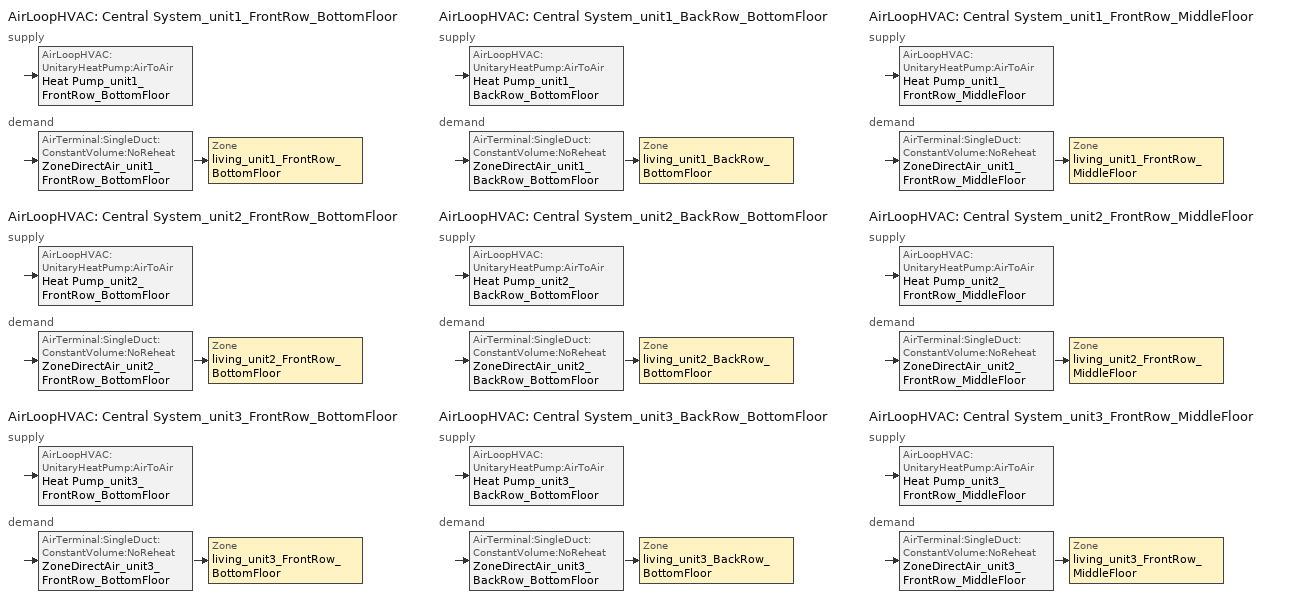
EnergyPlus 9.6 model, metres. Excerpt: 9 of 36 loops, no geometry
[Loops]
AirLoopHVAC 'Central System_unit1_FrontRow_BottomFloor'
 supply: AirLoopHVAC:UnitaryHeatPump:AirToAir 'Heat Pump_unit1_FrontRow_BottomFloor'
 demand: AirTerminal:SingleDuct:ConstantVolume:NoReheat 'ZoneDirectAir_unit1_FrontRow_BottomFloor' > Zone 'living_unit1_FrontRow_BottomFloor'
AirLoopHVAC 'Central System_unit2_FrontRow_BottomFloor'
 supply: AirLoopHVAC:UnitaryHeatPump:AirToAir 'Heat Pump_unit2_FrontRow_BottomFloor'
 demand: AirTerminal:SingleDuct:ConstantVolume:NoReheat 'ZoneDirectAir_unit2_FrontRow_BottomFloor' > Zone 'living_unit2_FrontRow_BottomFloor'
AirLoopHVAC 'Central System_unit3_FrontRow_BottomFloor'
 supply: AirLoopHVAC:UnitaryHeatPump:AirToAir 'Heat Pump_unit3_FrontRow_BottomFloor'
 demand: AirTerminal:SingleDuct:ConstantVolume:NoReheat 'ZoneDirectAir_unit3_FrontRow_BottomFloor' > Zone 'living_unit3_FrontRow_BottomFloor'
AirLoopHVAC 'Central System_unit1_BackRow_BottomFloor'
 supply: AirLoopHVAC:UnitaryHeatPump:AirToAir 'Heat Pump_unit1_BackRow_BottomFloor'
 demand: AirTerminal:SingleDuct:ConstantVolume:NoReheat 'ZoneDirectAir_unit1_BackRow_BottomFloor' > Zone 'living_unit1_BackRow_BottomFloor'
AirLoopHVAC 'Central System_unit2_BackRow_BottomFloor'
 supply: AirLoopHVAC:UnitaryHeatPump:AirToAir 'Heat Pump_unit2_BackRow_BottomFloor'
 demand: AirTerminal:SingleDuct:ConstantVolume:NoReheat 'ZoneDirectAir_unit2_BackRow_BottomFloor' > Zone 'living_unit2_BackRow_BottomFloor'
AirLoopHVAC 'Central System_unit3_BackRow_BottomFloor'
 supply: AirLoopHVAC:UnitaryHeatPump:AirToAir 'Heat Pump_unit3_BackRow_BottomFloor'
 demand: AirTerminal:SingleDuct:ConstantVolume:NoReheat 'ZoneDirectAir_unit3_BackRow_BottomFloor' > Zone 'living_unit3_BackRow_BottomFloor'
AirLoopHVAC 'Central System_unit1_FrontRow_MiddleFloor'
 supply: AirLoopHVAC:UnitaryHeatPump:AirToAir 'Heat Pump_unit1_FrontRow_MiddleFloor'
 demand: AirTerminal:SingleDuct:ConstantVolume:NoReheat 'ZoneDirectAir_unit1_FrontRow_MiddleFloor' > Zone 'living_unit1_FrontRow_MiddleFloor'
AirLoopHVAC 'Central System_unit2_FrontRow_MiddleFloor'
 supply: AirLoopHVAC:UnitaryHeatPump:AirToAir 'Heat Pump_unit2_FrontRow_MiddleFloor'
 demand: AirTerminal:SingleDuct:ConstantVolume:NoReheat 'ZoneDirectAir_unit2_FrontRow_MiddleFloor' > Zone 'living_unit2_FrontRow_MiddleFloor'
AirLoopHVAC 'Central System_unit3_FrontRow_MiddleFloor'
 supply: AirLoopHVAC:UnitaryHeatPump:AirToAir 'Heat Pump_unit3_FrontRow_MiddleFloor'
 demand: AirTerminal:SingleDuct:ConstantVolume:NoReheat 'ZoneDirectAir_unit3_FrontRow_MiddleFloor' > Zone 'living_unit3_FrontRow_MiddleFloor'
[Shading:Overhang] Height above Window or Door=0; Tilt Angle from WindowDoor=90; Left extension from WindowDoor Width=0; Right extension from WindowDoor Width=0; Depth=0.01
Name | Window or Door
Overhang_ldf_unit1_FrontRow_BottomFloor | Window_ldf_unit1_FrontRow_BottomFloor
Overhang_ldf_unit2_FrontRow_BottomFloor | Window_ldf_unit2_FrontRow_BottomFloor
Overhang_sdr_unit3_FrontRow_BottomFloor | Window_sdr_unit3_FrontRow_BottomFloor
Overhang_sdl_unit3_FrontRow_BottomFloor | Window_sdl_unit3_FrontRow_BottomFloor
Overhang_ldf_unit3_FrontRow_BottomFloor | Window_ldf_unit3_FrontRow_BottomFloor
Overhang_ldb_unit1_BackRow_BottomFloor | Window_ldb_unit1_BackRow_BottomFloor
Overhang_ldb_unit2_BackRow_BottomFloor | Window_ldb_unit2_BackRow_BottomFloor
Overhang_sdr_unit3_BackRow_BottomFloor | Window_sdr_unit3_BackRow_BottomFloor
Overhang_sdl_unit3_BackRow_BottomFloor | Window_sdl_unit3_BackRow_BottomFloor
Overhang_ldb_unit3_BackRow_BottomFloor | Window_ldb_unit3_BackRow_BottomFloor
Overhang_ldf_unit1_FrontRow_MiddleFloor | Window_ldf_unit1_FrontRow_MiddleFloor
Overhang_ldf_unit2_FrontRow_MiddleFloor | Window_ldf_unit2_FrontRow_MiddleFloor
Overhang_sdr_unit3_FrontRow_MiddleFloor | Window_sdr_unit3_FrontRow_MiddleFloor
Overhang_sdl_unit3_FrontRow_MiddleFloor | Window_sdl_unit3_FrontRow_MiddleFloor
Overhang_ldf_unit3_FrontRow_MiddleFloor | Window_ldf_unit3_FrontRow_MiddleFloor
Overhang_ldb_unit1_BackRow_MiddleFloor | Window_ldb_unit1_BackRow_MiddleFloor
Overhang_ldb_unit2_BackRow_MiddleFloor | Window_ldb_unit2_BackRow_MiddleFloor
Overhang_sdr_unit3_BackRow_MiddleFloor | Window_sdr_unit3_BackRow_MiddleFloor
Overhang_sdl_unit3_BackRow_MiddleFloor | Window_sdl_unit3_BackRow_MiddleFloor
Overhang_ldb_unit3_BackRow_MiddleFloor | Window_ldb_unit3_BackRow_MiddleFloor
Overhang_ldf_unit1_FrontRow_TopFloor | Window_ldf_unit1_FrontRow_TopFloor
Overhang_ldf_unit2_FrontRow_TopFloor | Window_ldf_unit2_FrontRow_TopFloor
Overhang_sdr_unit3_FrontRow_TopFloor | Window_sdr_unit3_FrontRow_TopFloor
Overhang_sdl_unit3_FrontRow_TopFloor | Window_sdl_unit3_FrontRow_TopFloor
Overhang_ldf_unit3_FrontRow_TopFloor | Window_ldf_unit3_FrontRow_TopFloor
Overhang_ldb_unit1_BackRow_TopFloor | Window_ldb_unit1_BackRow_TopFloor
Overhang_ldb_unit2_BackRow_TopFloor | Window_ldb_unit2_BackRow_TopFloor
Overhang_sdr_unit3_BackRow_TopFloor | Window_sdr_unit3_BackRow_TopFloor
Overhang_sdl_unit3_BackRow_TopFloor | Window_sdl_unit3_BackRow_TopFloor
Overhang_ldb_unit3_BackRow_TopFloor | Window_ldb_unit3_BackRow_TopFloor
[DesignSpecification:OutdoorAir] Outdoor Air Method=Flow/Zone; Outdoor Air Flow per Person=0; Outdoor Air Flow per Zone=0.0212376
SZ_DSOA_living_unit1_FrontRow_BottomFloor; SZ_DSOA_living_unit2_FrontRow_BottomFloor; SZ_DSOA_living_unit3_FrontRow_BottomFloor; SZ_DSOA_living_unit1_BackRow_BottomFloor; SZ_DSOA_living_unit2_BackRow_BottomFloor; SZ_DSOA_living_unit3_BackRow_BottomFloor; SZ_DSOA_living_unit1_FrontRow_MiddleFloor; SZ_DSOA_living_unit2_FrontRow_MiddleFloor; SZ_DSOA_living_unit3_FrontRow_MiddleFloor
[Sizing:Zone] Zone Cooling Design Supply Air Temperature Input Method=SupplyAirTemperature; Zone Cooling Design Supply Air Temperature=12; Zone Heating Design Supply Air Temperature Input Method=SupplyAirTemperature; Zone Heating Design Supply Air Temperature=50; Zone Cooling Design Supply Air Humidity Ratio=0.0081; Zone Heating Design Supply Air Humidity Ratio=0.008; Cooling Design Air Flow Method=DesignDay; Cooling Minimum Air Flow per Zone Floor Area=0.000762; Heating Design Air Flow Method=DesignDay; Heating Maximum Air Flow per Zone Floor Area=0.002032; Heating Maximum Air Flow=0.141576; Heating Maximum Air Flow Fraction=0.3
Name | Design Specification Outdoor Air Object
living_unit1_FrontRow_BottomFloor | SZ_DSOA_living_unit1_FrontRow_BottomFloor
living_unit2_FrontRow_BottomFloor | SZ_DSOA_living_unit2_FrontRow_BottomFloor
living_unit3_FrontRow_BottomFloor | SZ_DSOA_living_unit3_FrontRow_BottomFloor
living_unit1_BackRow_BottomFloor | SZ_DSOA_living_unit1_BackRow_BottomFloor
living_unit2_BackRow_BottomFloor | SZ_DSOA_living_unit2_BackRow_BottomFloor
living_unit3_BackRow_BottomFloor | SZ_DSOA_living_unit3_BackRow_BottomFloor
living_unit1_FrontRow_MiddleFloor | SZ_DSOA_living_unit1_FrontRow_MiddleFloor
living_unit2_FrontRow_MiddleFloor | SZ_DSOA_living_unit2_FrontRow_MiddleFloor
living_unit3_FrontRow_MiddleFloor | SZ_DSOA_living_unit3_FrontRow_MiddleFloor
[Sizing:System] Type of Load to Size On=Sensible; Design Outdoor Air Flow Rate=autosize; Central Heating Maximum System Air Flow Ratio=1; Preheat Design Temperature=7; Preheat Design Humidity Ratio=0.008; Precool Design Temperature=11; Precool Design Humidity Ratio=0.008; Central Cooling Design Supply Air Temperature=12; Central Heating Design Supply Air Temperature=50; Type of Zone Sum to Use=NonCoincident; 100 Outdoor Air in Cooling=No; 100 Outdoor Air in Heating=No; Central Cooling Design Supply Air Humidity Ratio=0.008; Central Heating Design Supply Air Humidity Ratio=0.008; Cooling Supply Air Flow Rate Method=DesignDay; Heating Supply Air Flow Rate Method=DesignDay; Zone Maximum Outdoor Air Fraction=1; Cooling Design Capacity Method=CoolingDesignCapacity; Cooling Design Capacity=autosize; Heating Design Capacity Method=HeatingDesignCapacity; Heating Design Capacity=autosize; Central Cooling Capacity Control Method=OnOff
Central System_unit1_FrontRow_BottomFloor; Central System_unit2_FrontRow_BottomFloor; Central System_unit3_FrontRow_BottomFloor; Central System_unit1_BackRow_BottomFloor; Central System_unit2_BackRow_BottomFloor; Central System_unit3_BackRow_BottomFloor; Central System_unit1_FrontRow_MiddleFloor; Central System_unit2_FrontRow_MiddleFloor; Central System_unit3_FrontRow_MiddleFloor
[ZoneControl:Thermostat] Control Type Schedule=zone_control_type; Control 1=thermostat_living Dual SP Control
Name | Zone or ZoneList
Zone Thermostat_unit1_FrontRow_BottomFloor | living_unit1_FrontRow_BottomFloor
Zone Thermostat_unit2_FrontRow_BottomFloor | living_unit2_FrontRow_BottomFloor
Zone Thermostat_unit3_FrontRow_BottomFloor | living_unit3_FrontRow_BottomFloor
Zone Thermostat_unit1_BackRow_BottomFloor | living_unit1_BackRow_BottomFloor
Zone Thermostat_unit2_BackRow_BottomFloor | living_unit2_BackRow_BottomFloor
Zone Thermostat_unit3_BackRow_BottomFloor | living_unit3_BackRow_BottomFloor
Zone Thermostat_unit1_FrontRow_MiddleFloor | living_unit1_FrontRow_MiddleFloor
Zone Thermostat_unit2_FrontRow_MiddleFloor | living_unit2_FrontRow_MiddleFloor
Zone Thermostat_unit3_FrontRow_MiddleFloor | living_unit3_FrontRow_MiddleFloor
[ThermostatSetpoint:DualSetpoint]
thermostat_living Dual SP Control: Heating Setpoint Temperature Schedule=heating_sch; Cooling Setpoint Temperature Schedule=cooling_sch
[ZoneHVAC:EnergyRecoveryVentilator] Availability Schedule=always_avail; Supply Air Flow Rate=0.0212376; Exhaust Air Flow Rate=0.0212376
Name | Heat Exchanger | Supply Air Fan | Exhaust Air Fan
ERV_unit1_FrontRow_BottomFloor | OA_Heat_Recovery_Unit1_FrontRow_BottomFloor | OASupplyFan_unit1_FrontRow_BottomFloor | OAExhaustFan_unit1_FrontRow_BottomFloor
ERV_unit2_FrontRow_BottomFloor | OA_Heat_Recovery_Unit2_FrontRow_BottomFloor | OASupplyFan_unit2_FrontRow_BottomFloor | OAExhaustFan_unit2_FrontRow_BottomFloor
ERV_unit3_FrontRow_BottomFloor | OA_Heat_Recovery_Unit3_FrontRow_BottomFloor | OASupplyFan_unit3_FrontRow_BottomFloor | OAExhaustFan_unit3_FrontRow_BottomFloor
ERV_unit1_BackRow_BottomFloor | OA_Heat_Recovery_Unit1_BackRow_BottomFloor | OASupplyFan_unit1_BackRow_BottomFloor | OAExhaustFan_unit1_BackRow_BottomFloor
ERV_unit2_BackRow_BottomFloor | OA_Heat_Recovery_Unit2_BackRow_BottomFloor | OASupplyFan_unit2_BackRow_BottomFloor | OAExhaustFan_unit2_BackRow_BottomFloor
ERV_unit3_BackRow_BottomFloor | OA_Heat_Recovery_Unit3_BackRow_BottomFloor | OASupplyFan_unit3_BackRow_BottomFloor | OAExhaustFan_unit3_BackRow_BottomFloor
ERV_unit1_FrontRow_MiddleFloor | OA_Heat_Recovery_Unit1_FrontRow_MiddleFloor | OASupplyFan_unit1_FrontRow_MiddleFloor | OAExhaustFan_unit1_FrontRow_MiddleFloor
ERV_unit2_FrontRow_MiddleFloor | OA_Heat_Recovery_Unit2_FrontRow_MiddleFloor | OASupplyFan_unit2_FrontRow_MiddleFloor | OAExhaustFan_unit2_FrontRow_MiddleFloor
ERV_unit3_FrontRow_MiddleFloor | OA_Heat_Recovery_Unit3_FrontRow_MiddleFloor | OASupplyFan_unit3_FrontRow_MiddleFloor | OAExhaustFan_unit3_FrontRow_MiddleFloor
[AirTerminal:SingleDuct:ConstantVolume:NoReheat] Availability Schedule=always_avail; Maximum Air Flow Rate=autosize
ZoneDirectAir_unit1_FrontRow_BottomFloor; ZoneDirectAir_unit2_FrontRow_BottomFloor; ZoneDirectAir_unit3_FrontRow_BottomFloor; ZoneDirectAir_unit1_BackRow_BottomFloor; ZoneDirectAir_unit2_BackRow_BottomFloor; ZoneDirectAir_unit3_BackRow_BottomFloor; ZoneDirectAir_unit1_FrontRow_MiddleFloor; ZoneDirectAir_unit2_FrontRow_MiddleFloor; ZoneDirectAir_unit3_FrontRow_MiddleFloor
[Zone equipment]
living_unit1_FrontRow_BottomFloor: ZoneDirectAir_unit1_FrontRow_BottomFloor, Water Heater_unit1_FrontRow_BottomFloor, ERV_unit1_FrontRow_BottomFloor
living_unit2_FrontRow_BottomFloor: ZoneDirectAir_unit2_FrontRow_BottomFloor, Water Heater_unit2_FrontRow_BottomFloor, ERV_unit2_FrontRow_BottomFloor
living_unit3_FrontRow_BottomFloor: ZoneDirectAir_unit3_FrontRow_BottomFloor, Water Heater_unit3_FrontRow_BottomFloor, ERV_unit3_FrontRow_BottomFloor
living_unit1_BackRow_BottomFloor: ZoneDirectAir_unit1_BackRow_BottomFloor, Water Heater_unit1_BackRow_BottomFloor, ERV_unit1_BackRow_BottomFloor
living_unit2_BackRow_BottomFloor: ZoneDirectAir_unit2_BackRow_BottomFloor, Water Heater_unit2_BackRow_BottomFloor, ERV_unit2_BackRow_BottomFloor
living_unit3_BackRow_BottomFloor: ZoneDirectAir_unit3_BackRow_BottomFloor, Water Heater_unit3_BackRow_BottomFloor, ERV_unit3_BackRow_BottomFloor
living_unit1_FrontRow_MiddleFloor: ZoneDirectAir_unit1_FrontRow_MiddleFloor, Water Heater_unit1_FrontRow_MiddleFloor, ERV_unit1_FrontRow_MiddleFloor
living_unit2_FrontRow_MiddleFloor: ZoneDirectAir_unit2_FrontRow_MiddleFloor, Water Heater_unit2_FrontRow_MiddleFloor, ERV_unit2_FrontRow_MiddleFloor
living_unit3_FrontRow_MiddleFloor: ZoneDirectAir_unit3_FrontRow_MiddleFloor, Water Heater_unit3_FrontRow_MiddleFloor, ERV_unit3_FrontRow_MiddleFloor
[Fan:OnOff] Availability Schedule=always_avail
Name | Fan Total Efficiency | Pressure Rise | Maximum Flow Rate | Motor Efficiency | Motor In Airstream Fraction | EndUse Subcategory
Supply Fan_unit1_FrontRow_BottomFloor; Supply Fan_unit2_FrontRow_BottomFloor; Supply Fan_unit3_FrontRow_BottomFloor; Supply Fan_unit1_BackRow_BottomFloor; Supply Fan_unit2_BackRow_BottomFloor; Supply Fan_unit3_BackRow_BottomFloor; Supply Fan_unit1_FrontRow_MiddleFloor; Supply Fan_unit2_FrontRow_MiddleFloor; Supply Fan_unit3_FrontRow_MiddleFloor | 0.50054 | 400 | autosize | 0.863 | 1 | General
OASupplyFan_unit1_FrontRow_BottomFloor; OAExhaustFan_unit1_FrontRow_BottomFloor; OASupplyFan_unit2_FrontRow_BottomFloor; OAExhaustFan_unit2_FrontRow_BottomFloor; OASupplyFan_unit3_FrontRow_BottomFloor; OAExhaustFan_unit3_FrontRow_BottomFloor; OASupplyFan_unit1_BackRow_BottomFloor; OAExhaustFan_unit1_BackRow_BottomFloor; OASupplyFan_unit2_BackRow_BottomFloor; OAExhaustFan_unit2_BackRow_BottomFloor; OASupplyFan_unit3_BackRow_BottomFloor; OAExhaustFan_unit3_BackRow_BottomFloor; OASupplyFan_unit1_FrontRow_MiddleFloor; OAExhaustFan_unit1_FrontRow_MiddleFloor; OASupplyFan_unit2_FrontRow_MiddleFloor; OAExhaustFan_unit2_FrontRow_MiddleFloor; OASupplyFan_unit3_FrontRow_MiddleFloor; OAExhaustFan_unit3_FrontRow_MiddleFloor | 0.6 | 529.72 | 0.0212376 | 1 | 0 | Ventilation
[Coil:Cooling:DX:SingleSpeed] Availability Schedule=always_avail; Gross Rated Total Cooling Capacity=autosize; Gross Rated Sensible Heat Ratio=autosize; Gross Rated Cooling COP=4.06853; Rated Air Flow Rate=autosize; Total Cooling Capacity Function of Temperature Curve=HPACCoolCapFT; Total Cooling Capacity Function of Flow Fraction Curve=HPACCoolCapFFF; Energy Input Ratio Function of Temperature Curve=HPACCOOLEIRFT; Energy Input Ratio Function of Flow Fraction Curve=HPACCOOLEIRFFF; Part Load Fraction Correlation Curve=HPACCOOLPLFFPLR
DX Cooling Coil_unit1_FrontRow_BottomFloor; DX Cooling Coil_unit2_FrontRow_BottomFloor; DX Cooling Coil_unit3_FrontRow_BottomFloor; DX Cooling Coil_unit1_BackRow_BottomFloor; DX Cooling Coil_unit2_BackRow_BottomFloor; DX Cooling Coil_unit3_BackRow_BottomFloor; DX Cooling Coil_unit1_FrontRow_MiddleFloor; DX Cooling Coil_unit2_FrontRow_MiddleFloor; DX Cooling Coil_unit3_FrontRow_MiddleFloor
[Coil:Heating:Electric] Availability Schedule=always_avail; Efficiency=1; Nominal Capacity=autosize
Supp Heating Coil_unit1_FrontRow_BottomFloor; Supp Heating Coil_unit2_FrontRow_BottomFloor; Supp Heating Coil_unit3_FrontRow_BottomFloor; Supp Heating Coil_unit1_BackRow_BottomFloor; Supp Heating Coil_unit2_BackRow_BottomFloor; Supp Heating Coil_unit3_BackRow_BottomFloor; Supp Heating Coil_unit1_FrontRow_MiddleFloor; Supp Heating Coil_unit2_FrontRow_MiddleFloor; Supp Heating Coil_unit3_FrontRow_MiddleFloor
[Coil:Heating:DX:SingleSpeed] Availability Schedule=always_avail; Gross Rated Heating Capacity=autosize; Gross Rated Heating COP=3.69308; Rated Air Flow Rate=autosize; Heating Capacity Function of Temperature Curve=HPACHeatCapFT; Heating Capacity Function of Flow Fraction Curve=HPACHeatCapFFF; Energy Input Ratio Function of Temperature Curve=HPACHeatEIRFT; Energy Input Ratio Function of Flow Fraction Curve=HPACHeatEIRFFF; Part Load Fraction Correlation Curve=HPACCOOLPLFFPLR; Defrost Energy Input Ratio Function of Temperature Curve=Defrost_EIR_FT; Minimum Outdoor DryBulb Temperature for Compressor Operation=-17.78; Maximum Outdoor DryBulb Temperature for Defrost Operation=5; Crankcase Heater Capacity=200; Maximum Outdoor DryBulb Temperature for Crankcase Heater Operation=10; Defrost Strategy=ReverseCycle; Defrost Control=OnDemand
Main DX Heating Coil_unit1_FrontRow_BottomFloor; Main DX Heating Coil_unit2_FrontRow_BottomFloor; Main DX Heating Coil_unit3_FrontRow_BottomFloor; Main DX Heating Coil_unit1_BackRow_BottomFloor; Main DX Heating Coil_unit2_BackRow_BottomFloor; Main DX Heating Coil_unit3_BackRow_BottomFloor; Main DX Heating Coil_unit1_FrontRow_MiddleFloor; Main DX Heating Coil_unit2_FrontRow_MiddleFloor; Main DX Heating Coil_unit3_FrontRow_MiddleFloor
[HeatExchanger:AirToAir:SensibleAndLatent] Availability Schedule=always_avail; Nominal Supply Air Flow Rate=0.0212376; Sensible Effectiveness at 100 Heating Air Flow=0.65; Latent Effectiveness at 100 Heating Air Flow=0; Sensible Effectiveness at 75 Heating Air Flow=0.65; Latent Effectiveness at 75 Heating Air Flow=0; Sensible Effectiveness at 100 Cooling Air Flow=0.65; Latent Effectiveness at 100 Cooling Air Flow=0; Sensible Effectiveness at 75 Cooling Air Flow=0.65; Latent Effectiveness at 75 Cooling Air Flow=0; Nominal Electric Power=0; Supply Air Outlet Temperature Control=No; Heat Exchanger Type=Plate; Frost Control Type=None; Threshold Temperature=-16.8333; Initial Defrost Time Fraction=0.083; Rate of Defrost Time Fraction Increase=0.0216; Economizer Lockout=No
OA_Heat_Recovery_Unit1_FrontRow_BottomFloor; OA_Heat_Recovery_Unit2_FrontRow_BottomFloor; OA_Heat_Recovery_Unit3_FrontRow_BottomFloor; OA_Heat_Recovery_Unit1_BackRow_BottomFloor; OA_Heat_Recovery_Unit2_BackRow_BottomFloor; OA_Heat_Recovery_Unit3_BackRow_BottomFloor; OA_Heat_Recovery_Unit1_FrontRow_MiddleFloor; OA_Heat_Recovery_Unit2_FrontRow_MiddleFloor; OA_Heat_Recovery_Unit3_FrontRow_MiddleFloor
[AirLoopHVAC:UnitaryHeatPump:AirToAir] Availability Schedule=always_avail; Cooling Supply Air Flow Rate=autosize; Heating Supply Air Flow Rate=autosize; No Load Supply Air Flow Rate=0; Maximum Supply Air Temperature from Supplemental Heater=50; Maximum Outdoor DryBulb Temperature for Supplemental Heater Operation=10; Fan Placement=BlowThrough; Supply Air Fan Operating Mode Schedule=fan_cycle
Name | Controlling Zone or Thermostat Location | Supply Air Fan | Heating Coil | Cooling Coil | Supplemental Heating Coil
Heat Pump_unit1_FrontRow_BottomFloor | living_unit1_FrontRow_BottomFloor | Supply Fan_unit1_FrontRow_BottomFloor | Main DX Heating Coil_unit1_FrontRow_BottomFloor | DX Cooling Coil_unit1_FrontRow_BottomFloor | Supp Heating Coil_unit1_FrontRow_BottomFloor
Heat Pump_unit2_FrontRow_BottomFloor | living_unit2_FrontRow_BottomFloor | Supply Fan_unit2_FrontRow_BottomFloor | Main DX Heating Coil_unit2_FrontRow_BottomFloor | DX Cooling Coil_unit2_FrontRow_BottomFloor | Supp Heating Coil_unit2_FrontRow_BottomFloor
Heat Pump_unit3_FrontRow_BottomFloor | living_unit3_FrontRow_BottomFloor | Supply Fan_unit3_FrontRow_BottomFloor | Main DX Heating Coil_unit3_FrontRow_BottomFloor | DX Cooling Coil_unit3_FrontRow_BottomFloor | Supp Heating Coil_unit3_FrontRow_BottomFloor
Heat Pump_unit1_BackRow_BottomFloor | living_unit1_BackRow_BottomFloor | Supply Fan_unit1_BackRow_BottomFloor | Main DX Heating Coil_unit1_BackRow_BottomFloor | DX Cooling Coil_unit1_BackRow_BottomFloor | Supp Heating Coil_unit1_BackRow_BottomFloor
Heat Pump_unit2_BackRow_BottomFloor | living_unit2_BackRow_BottomFloor | Supply Fan_unit2_BackRow_BottomFloor | Main DX Heating Coil_unit2_BackRow_BottomFloor | DX Cooling Coil_unit2_BackRow_BottomFloor | Supp Heating Coil_unit2_BackRow_BottomFloor
Heat Pump_unit3_BackRow_BottomFloor | living_unit3_BackRow_BottomFloor | Supply Fan_unit3_BackRow_BottomFloor | Main DX Heating Coil_unit3_BackRow_BottomFloor | DX Cooling Coil_unit3_BackRow_BottomFloor | Supp Heating Coil_unit3_BackRow_BottomFloor
Heat Pump_unit1_FrontRow_MiddleFloor | living_unit1_FrontRow_MiddleFloor | Supply Fan_unit1_FrontRow_MiddleFloor | Main DX Heating Coil_unit1_FrontRow_MiddleFloor | DX Cooling Coil_unit1_FrontRow_MiddleFloor | Supp Heating Coil_unit1_FrontRow_MiddleFloor
Heat Pump_unit2_FrontRow_MiddleFloor | living_unit2_FrontRow_MiddleFloor | Supply Fan_unit2_FrontRow_MiddleFloor | Main DX Heating Coil_unit2_FrontRow_MiddleFloor | DX Cooling Coil_unit2_FrontRow_MiddleFloor | Supp Heating Coil_unit2_FrontRow_MiddleFloor
Heat Pump_unit3_FrontRow_MiddleFloor | living_unit3_FrontRow_MiddleFloor | Supply Fan_unit3_FrontRow_MiddleFloor | Main DX Heating Coil_unit3_FrontRow_MiddleFloor | DX Cooling Coil_unit3_FrontRow_MiddleFloor | Supp Heating Coil_unit3_FrontRow_MiddleFloor
[AirLoopHVAC] Design Supply Air Flow Rate=autosize
Central System_unit1_FrontRow_BottomFloor; Central System_unit2_FrontRow_BottomFloor; Central System_unit3_FrontRow_BottomFloor; Central System_unit1_BackRow_BottomFloor; Central System_unit2_BackRow_BottomFloor; Central System_unit3_BackRow_BottomFloor; Central System_unit1_FrontRow_MiddleFloor; Central System_unit2_FrontRow_MiddleFloor; Central System_unit3_FrontRow_MiddleFloor
[AvailabilityManager:Scheduled]
System availability: Schedule=always_avail
[Schedule:Compact]
zone_control_type: Through: 12/31, For: AllDays, Until 24:00, 4
always_avail: Through: 12/31, For: AllDays, Until: 24:00, 1
heating_sch: Through: 12/31, For: AllDays, Until: 17:00, 22, Until: 22:00, 22, Until: 24:00, 22
cooling_sch: Through: 12/31, For: AllDays, Until: 17:00, 22, Until: 22:00, 24, Until: 24:00, 22
fan_cycle: Through: 12/31, For: AllDays, Until: 24:00, 0
[Curve:Quadratic]
Name | Coefficient1 Constant | Coefficient2 x | Coefficient3 x2 | Minimum Value of x | Maximum Value of x
HPACCoolCapFFF | 0.8 | 0.2 | 0 | 0.5 | 1.5
HPACCOOLEIRFFF | 1.156 | -0.1816 | 0.0256 | 0.5 | 1.5
HPACCOOLPLFFPLR | 0.85 | 0.15 | 0 | 0 | 1
HPACHeatEIRFFF | 1.3824 | -0.4336 | 0.0512 | 0 | 1
[Curve:Cubic]
Name | Coefficient1 Constant | Coefficient2 x | Coefficient3 x2 | Coefficient4 x3 | Minimum Value of x | Maximum Value of x
HPACHeatCapFT | 0.758746 | 0.027626 | 0.000148716 | 3.4992e-06 | -20 | 20
HPACHeatCapFFF | 0.84 | 0.16 | 0 | 0 | 0.5 | 1.5
HPACHeatEIRFT | 1.19248 | -0.0300438 | 0.00103745 | -2.3328e-05 | -20 | 20
[Curve:Biquadratic]
Name | Coefficient1 Constant | Coefficient2 x | Coefficient3 x2 | Coefficient4 y | Coefficient5 y2 | Coefficient6 xy | Minimum Value of x | Maximum Value of x | Minimum Value of y | Maximum Value of y
HPACCoolCapFT | 0.766956 | 0.0107756 | -4.14703e-05 | 0.00134961 | -0.000261144 | 0.000457488 | 12.77778 | 23.88889 | 21.11111 | 46.11111
HPACCOOLEIRFT | 0.297145 | 0.0430933 | -0.000748766 | 0.00597727 | 0.000482112 | -0.000956448 | 12.77778 | 23.88889 | 21.11111 | 46.11111
Defrost_EIR_FT | 1 | 0 | 0 | 0 | 0 | 0 | 0 | 100 | 0 | 100
